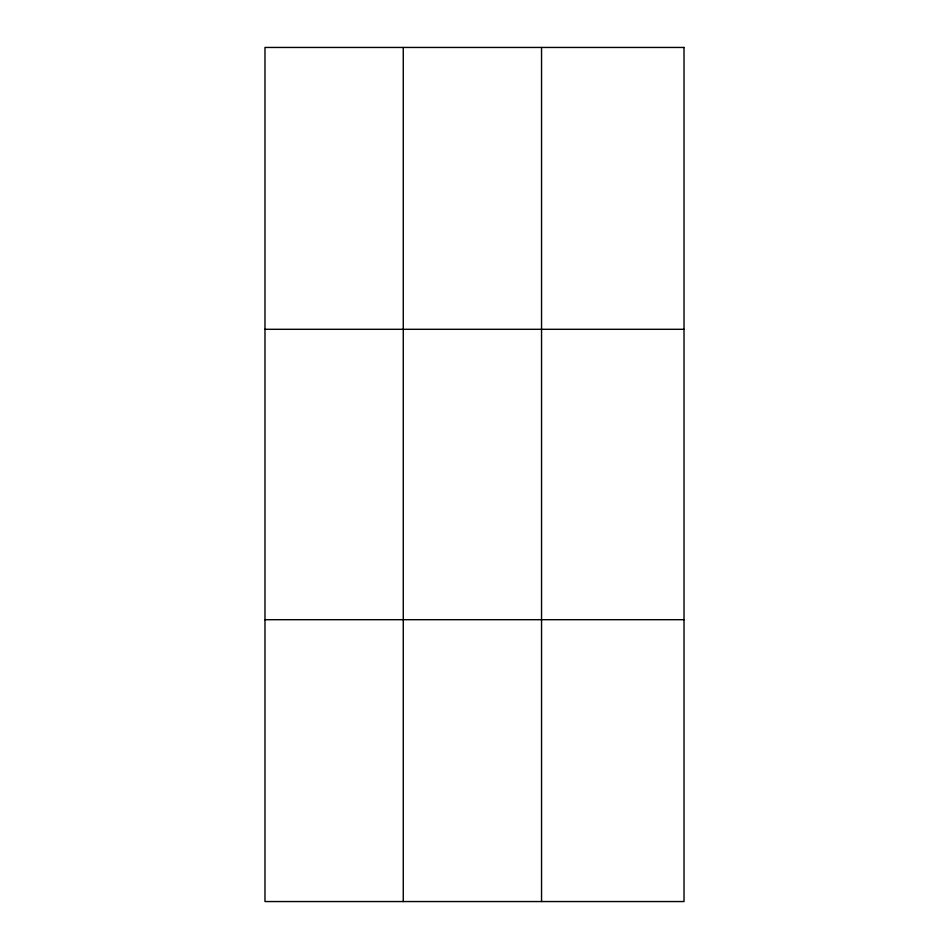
<?xml version="1.0" encoding="UTF-8"?>
<svg xmlns="http://www.w3.org/2000/svg" width="949" height="949" viewBox="0 0 949 949"><rect width="100%" height="100%" fill="white"/><g stroke="black" fill="none" stroke-linecap="round" stroke-linejoin="round"><path stroke-width="1.42" d="M403.266 47.45L403.266 901.55M541.547 47.45L541.547 901.55M264.985 329.303L684.015 329.303M264.985 619.697L684.015 619.697M684.015 47.45L684.015 901.55L264.985 901.55L264.985 47.45L684.015 47.45"/></g></svg>
